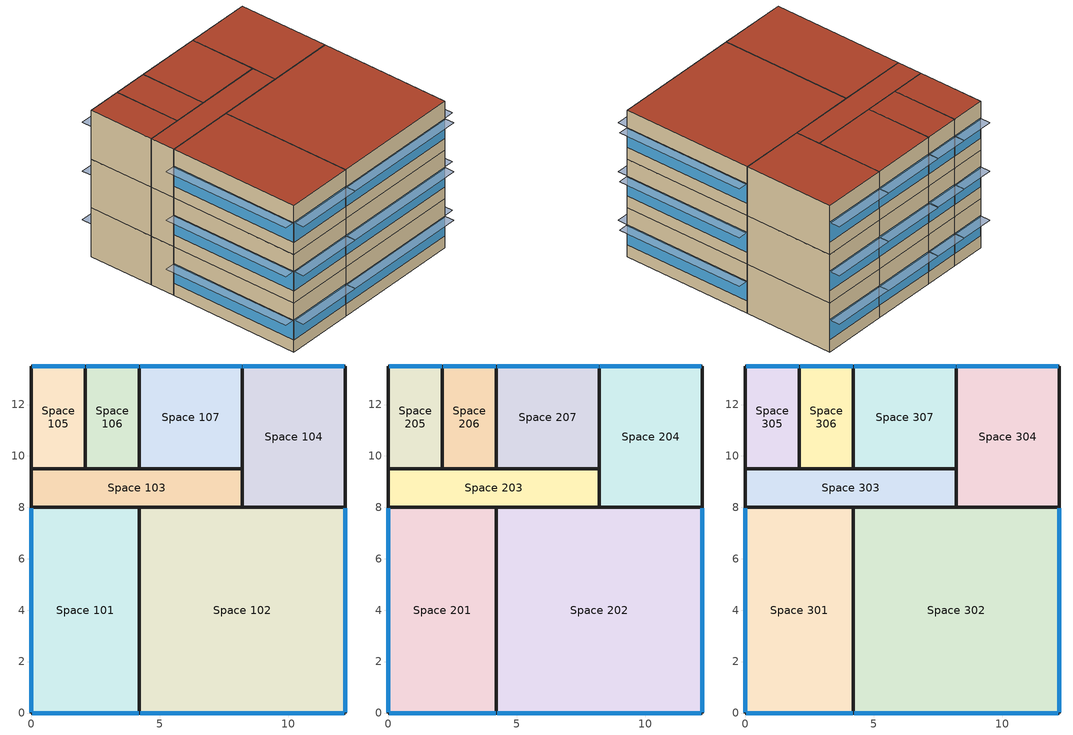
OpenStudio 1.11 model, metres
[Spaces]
Space 101
 floor ground: 4.2,8 4.2,0 0,0 0,8 z0
 wall outside: 4.2,0 4.2,8 0,8 0,0 4.2,0 z0:3.05
 window: 0.03,0 4.17,0 / 0,7.97 0,0.03 z0.76:1.99
 roof outside: 4.2,0 4.2,8 0,8 0,0 z3.05
Space 102
 floor ground: 12.2,8 12.2,0 4.2,0 4.2,8 z0
 wall outside: 12.2,8 8.2,8 4.2,8 4.2,0 12.2,0 12.2,8 z0:3.05
 window: 4.23,0 12.17,0 / 12.2,0.03 12.2,7.97 z0.76:1.99
 roof outside: 12.2,0 12.2,8 4.2,8 4.2,0 z3.05
Space 103
 floor ground: 8.2,9.5 8.2,8 0,8 0,9.5 z0
 wall outside: 8.2,9.5 4.2,9.5 2.1,9.5 0,9.5 0,8 4.2,8 8.2,8 8.2,9.5 z0:3.05
 roof outside: 8.2,8 8.2,9.5 0,9.5 0,8 z3.05
Space 104
 floor ground: 12.2,13.5 12.2,8 8.2,8 8.2,13.5 z0
 wall outside: 8.2,9.5 8.2,8 12.2,8 12.2,13.5 8.2,13.5 8.2,9.5 z0:3.05
 window: 12.17,13.5 8.23,13.5 z0.76:1.99
 roof outside: 12.2,8 12.2,13.5 8.2,13.5 8.2,8 z3.05
Space 105
 floor ground: 2.1,13.5 2.1,9.5 0,9.5 0,13.5 z0
 wall outside: 2.1,13.5 0,13.5 0,9.5 2.1,9.5 2.1,13.5 z0:3.05
 window: 2.07,13.5 0.03,13.5 z0.76:2.01
 roof outside: 2.1,9.5 2.1,13.5 0,13.5 0,9.5 z3.05
Space 106
 floor ground: 4.2,13.5 4.2,9.5 2.1,9.5 2.1,13.5 z0
 wall outside: 2.1,9.5 4.2,9.5 4.2,13.5 2.1,13.5 2.1,9.5 z0:3.05
 window: 4.17,13.5 2.13,13.5 z0.76:2.01
 roof outside: 4.2,9.5 4.2,13.5 2.1,13.5 2.1,9.5 z3.05
Space 107
 floor ground: 8.2,13.5 8.2,9.5 4.2,9.5 4.2,13.5 z0
 wall outside: 8.2,13.5 4.2,13.5 4.2,9.5 8.2,9.5 8.2,13.5 z0:3.05
 window: 8.17,13.5 4.23,13.5 z0.76:1.99
 roof outside: 8.2,9.5 8.2,13.5 4.2,13.5 4.2,9.5 z3.05
Space 201
 floor ground: 4.2,8 4.2,0 0,0 0,8 z3.05
 wall outside: 4.2,0 4.2,8 0,8 0,0 4.2,0 z3.05:6.1
 window: 0.03,0 4.17,0 z3.81:5.04; 0,7.97 0,0.03 z3.81:5.03
 roof outside: 4.2,0 4.2,8 0,8 0,0 z6.1
Space 202
 floor ground: 12.2,8 12.2,0 4.2,0 4.2,8 z3.05
 wall outside: 12.2,8 8.2,8 4.2,8 4.2,0 12.2,0 12.2,8 z3.05:6.1
 window: 4.23,0 12.17,0 / 12.2,0.03 12.2,7.97 z3.81:5.03
 roof outside: 12.2,0 12.2,8 4.2,8 4.2,0 z6.1
Space 203
 floor ground: 8.2,9.5 8.2,8 0,8 0,9.5 z3.05
 wall outside: 8.2,9.5 4.2,9.5 2.1,9.5 0,9.5 0,8 4.2,8 8.2,8 8.2,9.5 z3.05:6.1
 roof outside: 8.2,8 8.2,9.5 0,9.5 0,8 z6.1
Space 204
 floor ground: 12.2,13.5 12.2,8 8.2,8 8.2,13.5 z3.05
 wall outside: 8.2,9.5 8.2,8 12.2,8 12.2,13.5 8.2,13.5 8.2,9.5 z3.05:6.1
 window: 12.17,13.5 8.23,13.5 z3.81:5.04
 roof outside: 12.2,8 12.2,13.5 8.2,13.5 8.2,8 z6.1
Space 205
 floor ground: 2.1,13.5 2.1,9.5 0,9.5 0,13.5 z3.05
 wall outside: 2.1,13.5 0,13.5 0,9.5 2.1,9.5 2.1,13.5 z3.05:6.1
 window: 2.07,13.5 0.03,13.5 z3.81:5.06
 roof outside: 2.1,9.5 2.1,13.5 0,13.5 0,9.5 z6.1
Space 206
 floor ground: 4.2,13.5 4.2,9.5 2.1,9.5 2.1,13.5 z3.05
 wall outside: 2.1,9.5 4.2,9.5 4.2,13.5 2.1,13.5 2.1,9.5 z3.05:6.1
 window: 4.17,13.5 2.13,13.5 z3.81:5.06
 roof outside: 4.2,9.5 4.2,13.5 2.1,13.5 2.1,9.5 z6.1
Space 207
 floor ground: 8.2,13.5 8.2,9.5 4.2,9.5 4.2,13.5 z3.05
 wall outside: 8.2,13.5 4.2,13.5 4.2,9.5 8.2,9.5 8.2,13.5 z3.05:6.1
 window: 8.17,13.5 4.23,13.5 z3.81:5.04
 roof outside: 8.2,9.5 8.2,13.5 4.2,13.5 4.2,9.5 z6.1
Space 301
 floor ground: 4.2,8 4.2,0 0,0 0,8 z6.1
 wall outside: 4.2,0 4.2,8 0,8 0,0 4.2,0 z6.1:9.14
 window: 0.03,0 4.17,0 z6.86:8.09; 0,7.97 0,0.03 z6.86:8.08
 roof outside: 4.2,0 4.2,8 0,8 0,0 z9.14
Space 302
 floor ground: 12.2,8 12.2,0 4.2,0 4.2,8 z6.1
 wall outside: 12.2,8 8.2,8 4.2,8 4.2,0 12.2,0 12.2,8 z6.1:9.14
 window: 12.2,0.03 12.2,7.97 / 4.23,0 12.17,0 z6.86:8.08
 roof outside: 12.2,0 12.2,8 4.2,8 4.2,0 z9.14
Space 303
 floor ground: 8.2,9.5 8.2,8 0,8 0,9.5 z6.1
 wall outside: 8.2,9.5 4.2,9.5 2.1,9.5 0,9.5 0,8 4.2,8 8.2,8 8.2,9.5 z6.1:9.14
 roof outside: 8.2,8 8.2,9.5 0,9.5 0,8 z9.14
Space 304
 floor ground: 12.2,13.5 12.2,8 8.2,8 8.2,13.5 z6.1
 wall outside: 8.2,9.5 8.2,8 12.2,8 12.2,13.5 8.2,13.5 8.2,9.5 z6.1:9.14
 window: 12.17,13.5 8.23,13.5 z6.86:8.09
 roof outside: 12.2,8 12.2,13.5 8.2,13.5 8.2,8 z9.14
Space 305
 floor ground: 2.1,13.5 2.1,9.5 0,9.5 0,13.5 z6.1
 wall outside: 2.1,13.5 0,13.5 0,9.5 2.1,9.5 2.1,13.5 z6.1:9.14
 window: 2.07,13.5 0.03,13.5 z6.86:8.11
 roof outside: 2.1,9.5 2.1,13.5 0,13.5 0,9.5 z9.14
Space 306
 floor ground: 4.2,13.5 4.2,9.5 2.1,9.5 2.1,13.5 z6.1
 wall outside: 2.1,9.5 4.2,9.5 4.2,13.5 2.1,13.5 2.1,9.5 z6.1:9.14
 window: 4.17,13.5 2.13,13.5 z6.86:8.11
 roof outside: 4.2,9.5 4.2,13.5 2.1,13.5 2.1,9.5 z9.14
Space 307
 floor ground: 8.2,13.5 8.2,9.5 4.2,9.5 4.2,13.5 z6.1
 wall outside: 8.2,13.5 4.2,13.5 4.2,9.5 8.2,9.5 8.2,13.5 z6.1:9.14
 window: 8.17,13.5 4.23,13.5 z6.86:8.09
 roof outside: 8.2,9.5 8.2,13.5 4.2,13.5 4.2,9.5 z9.14
shading: 2.07,13.5 2.07,14.12 0.03,14.12 0.03,13.5 z8.11; 12.17,-0.61 12.17,0 4.23,0 4.23,-0.61 z5.03; 4.17,13.5 4.17,14.12 2.13,14.12 2.13,13.5 z5.06; 4.17,-0.62 4.17,0 0.03,0 0.03,-0.62 z8.09; 8.17,13.5 8.17,14.12 4.23,14.12 4.23,13.5 z8.09; 2.07,13.5 2.07,14.12 0.03,14.12 0.03,13.5 z2.01; 12.17,13.5 12.17,14.12 8.23,14.12 8.23,13.5 z5.04; 0,0.03 0,7.97 -0.61,7.97 -0.61,0.03 z8.08; 12.81,0.03 12.81,7.97 12.2,7.97 12.2,0.03 z8.08; 12.17,13.5 12.17,14.12 8.23,14.12 8.23,13.5 z1.99; 12.81,0.03 12.81,7.97 12.2,7.97 12.2,0.03 z5.03; 2.07,13.5 2.07,14.12 0.03,14.12 0.03,13.5 z5.06; 4.17,-0.62 4.17,0 0.03,0 0.03,-0.62 z1.99; 0,0.03 0,7.97 -0.61,7.97 -0.61,0.03 z1.99; 4.17,13.5 4.17,14.12 2.13,14.12 2.13,13.5 z8.11; 4.17,-0.62 4.17,0 0.03,0 0.03,-0.62 z5.04; 12.17,-0.61 12.17,0 4.23,0 4.23,-0.61 z8.08; 12.81,0.03 12.81,7.97 12.2,7.97 12.2,0.03 z1.99; 0,0.03 0,7.97 -0.61,7.97 -0.61,0.03 z5.03; 12.17,-0.61 12.17,0 4.23,0 4.23,-0.61 z1.99; 8.17,13.5 8.17,14.12 4.23,14.12 4.23,13.5 z5.04; 8.17,13.5 8.17,14.12 4.23,14.12 4.23,13.5 z1.99; 4.17,13.5 4.17,14.12 2.13,14.12 2.13,13.5 z2.01; 12.17,13.5 12.17,14.12 8.23,14.12 8.23,13.5 z8.09
[Building]
Building 1: Space Type=189.1-2009 - Office - OpenOffice - CZ4-8; Default Construction Set=189.1-2009 - CZ5 - Office
[Site]
MILAN: Latitude {deg}=45.62; Longitude {deg}=8.73; Time Zone {hr}=1; Elevation {m}=211
[ClimateZones]
Climate Zone Institution Name 1=ASHRAE; Climate Zone Document Name 1=ANSI/ASHRAE Standard 169; Climate Zone Document Year 1=2006; Climate Zone Institution Name 2=CEC; Climate Zone Document Name 2=California Climate Zone Descriptions; Climate Zone Document Year 2=1995
[SizingPeriod:DesignDay] Sky Clearness=0; Rain Indicator=0; Snow Indicator=0; Day of Month=21; Daylight Saving Time Indicator=0; Dry-Bulb Temperature Range Modifier Type=DefaultMultipliers
Name | Maximum Dry-Bulb Temperature {C} | Daily Dry-Bulb Temperature Range {deltaC} | Humidity Indicating Conditions at Maximum Dry-Bulb | Barometric Pressure {Pa} | Wind Speed {m/s} | Wind Direction {deg} | Month | Day Type | Humidity Indicating Type | Solar Model Indicator | ASHRAE Taub | ASHRAE Taud
Beijing Ann Htg 99.6% Condns DB | -10.8 | 0 | -10.8 | 100950 | 2.2 | 340 | 1 | WinterDesignDay | Wetbulb | ASHRAEClearSky
Beijing Ann Clg .4% Condns DP=>MDB | 28.9 | 8.9 | 26.1 | 100950 | 3.4 | 180 | 7 | SummerDesignDay | Dewpoint | ASHRAETau | 0.747 | 1.448
Beijing Ann Hum_n 99.6% Condns DP=>MCDB | -4 | 0 | -30.1 | 100950 | 2.2 | 340 | 1 | WinterDesignDay | Dewpoint | ASHRAEClearSky
Beijing Ann Clg .4% Condns Enth=>MDB | 30.1 | 8.9 | 86200 | 100950 | 3.4 | 180 | 7 | SummerDesignDay | Enthalpy | ASHRAETau | 0.747 | 1.448
Beijing Ann Htg Wind 99.6% Condns WS=>MCDB | -1.6 | 0 | -1.6 | 100950 | 12 | 340 | 1 | WinterDesignDay | Wetbulb | ASHRAEClearSky
Beijing Ann Clg .4% Condns WB=>MDB | 30.5 | 8.9 | 27 | 100950 | 3.4 | 180 | 7 | SummerDesignDay | Wetbulb | ASHRAETau | 0.747 | 1.448
Beijing Ann Clg .4% Condns DB=>MWB | 34.9 | 8.9 | 22.2 | 100950 | 3.4 | 180 | 7 | SummerDesignDay | Wetbulb | ASHRAETau | 0.747 | 1.448
BERLIN Ann Clg .4% Condns WB=>MDB | 26.9 | 9.2 | 20.1 | 100738 | 3.7 | 150 | 7 | SummerDesignDay | Wetbulb | ASHRAETau | 0.484 | 1.888
BERLIN Ann Clg .4% Condns Enth=>MDB | 27 | 9.2 | 57900 | 100738 | 3.7 | 150 | 7 | SummerDesignDay | Enthalpy | ASHRAETau | 0.484 | 1.888
BERLIN Ann Htg Wind 99.6% Condns WS=>MCDB | 6.3 | 0 | 6.3 | 100738 | 12.8 | 100 | 2 | WinterDesignDay | Wetbulb | ASHRAEClearSky
BERLIN Ann Clg .4% Condns DB=>MWB | 30 | 9.2 | 18.9 | 100738 | 3.7 | 150 | 7 | SummerDesignDay | Wetbulb | ASHRAETau | 0.484 | 1.888
BERLIN Ann Clg .4% Condns DP=>MDB | 22.1 | 9.2 | 18 | 100738 | 3.7 | 150 | 7 | SummerDesignDay | Dewpoint | ASHRAETau | 0.484 | 1.888
BERLIN Ann Htg 99.6% Condns DB | -11.8 | 0 | -11.8 | 100738 | 3.3 | 100 | 2 | WinterDesignDay | Wetbulb | ASHRAEClearSky
BERLIN Ann Hum_n 99.6% Condns DP=>MCDB | -10.8 | 0 | -15 | 100738 | 3.3 | 100 | 2 | WinterDesignDay | Dewpoint | ASHRAEClearSky
MILAN Ann Hum_n 99.6% Condns DP=>MCDB | -0.8 | 0 | -14.6 | 98816 | 0.2 | 0 | 1 | WinterDesignDay | Dewpoint | ASHRAEClearSky
MILAN Ann Clg .4% Condns Enth=>MDB | 29.3 | 12 | 74500 | 98816 | 2 | 240 | 7 | SummerDesignDay | Enthalpy | ASHRAETau | 0.488 | 1.889
MILAN Ann Htg Wind 99.6% Condns WS=>MCDB | 7.2 | 0 | 7.2 | 98816 | 9.9 | 0 | 1 | WinterDesignDay | Wetbulb | ASHRAEClearSky
MILAN Ann Htg 99.6% Condns DB | -9.1 | 0 | -9.1 | 98816 | 0.2 | 0 | 1 | WinterDesignDay | Wetbulb | ASHRAEClearSky
MILAN Ann Clg .4% Condns WB=>MDB | 29.5 | 12 | 24.3 | 98816 | 2 | 240 | 7 | SummerDesignDay | Wetbulb | ASHRAETau | 0.488 | 1.889
MILAN Ann Clg .4% Condns DB=>MWB | 31.9 | 12 | 22.4 | 98816 | 2 | 240 | 7 | SummerDesignDay | Wetbulb | ASHRAETau | 0.488 | 1.889
MILAN Ann Clg .4% Condns DP=>MDB | 27.5 | 12 | 22.9 | 98816 | 2 | 240 | 7 | SummerDesignDay | Dewpoint | ASHRAETau | 0.488 | 1.889
[DefaultConstructionSet] Interior Partition Construction=Interior Partition
Name | Default Exterior Surface Constructions | Default Interior Surface Constructions | Default Ground Contact Surface Constructions | Default Exterior SubSurface Constructions | Default Interior SubSurface Constructions
189.1-2009 - CZ1 - Office | Default Surface Constructions 1 | Default Surface Constructions 2 | Default Surface Constructions 3 | Default Sub Surface Constructions 1 | Default Sub Surface Constructions 2
189.1-2009 - CZ5 - Office | Default Surface Constructions 13 | Default Surface Constructions 14 | Default Surface Constructions 15 | Default Sub Surface Constructions 9 | Default Sub Surface Constructions 10
[DefaultSurfaceConstructions]
Name | Floor Construction | Wall Construction | Roof Ceiling Construction
Default Surface Constructions 1 | ExtSlabCarpet 4in ClimateZone 1-8 | my modified 2 | ASHRAE 189.1-2009 ExtRoof IEAD ClimateZone 1
Default Surface Constructions 2; Default Surface Constructions 14 | Interior Floor | Interior Wall | Interior Ceiling
Default Surface Constructions 3; Default Surface Constructions 15 | ExtSlabCarpet 4in ClimateZone 1-8 | ExtSlabCarpet 4in ClimateZone 1-8 | ExtSlabCarpet 4in ClimateZone 1-8
Default Surface Constructions 13 | ExtSlabCarpet 4in ClimateZone 1-8 | ASHRAE 189.1-2009 ExtWall Mass ClimateZone 5 | ASHRAE 189.1-2009 ExtRoof IEAD ClimateZone 2-5
[Construction]
ExtSlabCarpet 4in ClimateZone 1-8: MAT-CC05 4 HW CONCRETE, CP02 CARPET PAD
ASHRAE 189.1-2009 ExtRoof IEAD ClimateZone 1: Roof Membrane, Roof Insulation [18], Metal Decking
Interior Floor: F16 Acoustic tile, F05 Ceiling air space resistance, M11 100mm lightweight concrete
Interior Wall: G01a 19mm gypsum board, F04 Wall air space resistance, G01a 19mm gypsum board
Interior Ceiling: M11 100mm lightweight concrete, F05 Ceiling air space resistance, F16 Acoustic tile
ASHRAE 189.1-2009 ExtWindow ClimateZone 1: Theoretical Glass [167]
Exterior Door: F08 Metal surface, I01 25mm insulation board
Interior Window: Clear 3mm
Interior Door; Interior Partition: G05 25mm wood
ASHRAE 189.1-2009 ExtRoof IEAD ClimateZone 2-5: Roof Membrane, Roof Insulation [21], Metal Decking
ASHRAE 189.1-2009 ExtWindow ClimateZone 4-5: Theoretical Glass [207]
ASHRAE 189.1-2009 ExtWall Mass ClimateZone 5: 1IN Stucco, 8IN Concrete HW, Wall Insulation [40], 1/2IN Gypsum
my modified 2: 1IN Stucco, 8IN Concrete HW, Wall Insulation [35], F04 Wall air space resistance, 1/2IN Gypsum
[Material] Thermal Absorptance=0.9
Name | Roughness | Thickness {m} | Conductivity {W/m-K} | Density {kg/m3} | Specific Heat {J/kg-K} | Solar Absorptance | Visible Absorptance
MAT-CC05 4 HW CONCRETE | Rough | 0.1016 | 1.311 | 2240 | 836.8 | 0.85 | 0.85
1IN Stucco | Smooth | 0.0253 | 0.6918 | 1858 | 837 | 0.92 | 0.92
8IN Concrete HW | MediumRough | 0.2033 | 1.7296 | 2243 | 837 | 0.65 | 0.65
1/2IN Gypsum | Smooth | 0.0127 | 0.16 | 784.9 | 830 | 0.4 | 0.4
Roof Membrane | VeryRough | 0.0095 | 0.16 | 1121.29 | 1460 | 0.7 | 0.7
Roof Insulation [18] | MediumRough | 0.1693 | 0.049 | 265 | 836.8 | 0.7 | 0.7
Metal Decking | MediumSmooth | 0.0015 | 45.006 | 7680 | 418.4 | 0.6 | 0.6
F16 Acoustic tile | MediumSmooth | 0.0191 | 0.06 | 368 | 590 | 0.3 | 0.3
M11 100mm lightweight concrete | MediumRough | 0.1016 | 0.53 | 1280 | 840 | 0.5 | 0.5
G01a 19mm gypsum board | MediumSmooth | 0.019 | 0.16 | 800 | 1090 | 0.4 | 0.4
F08 Metal surface | Smooth | 0.0008 | 45.28 | 7824 | 500 | 0.7 | 0.7
I01 25mm insulation board | MediumRough | 0.0254 | 0.03 | 43 | 1210 | 0.6 | 0.6
G05 25mm wood | MediumSmooth | 0.0254 | 0.15 | 608 | 1630 | 0.5 | 0.5
Wall Insulation [35] | MediumRough | 0.0452 | 0.0432 | 91 | 837 | 0.5 | 0.5
Roof Insulation [21] | MediumRough | 0.2105 | 0.049 | 265 | 836.8 | 0.7 | 0.7
Wall Insulation [40] | MediumRough | 0.0794 | 0.0432 | 91 | 837 | 0.5 | 0.5
[Material:NoMass]
CP02 CARPET PAD: Roughness=Smooth; Thermal Resistance {m2-K/W}=0.1; Thermal Absorptance=0.9; Solar Absorptance=0.8; Visible Absorptance=0.8
[Material:AirGap]
Name | Thermal Resistance {m2-K/W}
F05 Ceiling air space resistance | 0.18
F04 Wall air space resistance | 0.15
[DefaultSubSurfaceConstructions]
Name | Fixed Window Construction | Operable Window Construction | Door Construction | Tubular Daylight Dome Construction | Tubular Daylight Diffuser Construction
Default Sub Surface Constructions 1 | ASHRAE 189.1-2009 ExtWindow ClimateZone 1 | ASHRAE 189.1-2009 ExtWindow ClimateZone 1 | Exterior Door | Interior Window | Interior Window
Default Sub Surface Constructions 2; Default Sub Surface Constructions 10 | Interior Window | Interior Window | Interior Door
Default Sub Surface Constructions 9 | ASHRAE 189.1-2009 ExtWindow ClimateZone 4-5 | ASHRAE 189.1-2009 ExtWindow ClimateZone 4-5 | Exterior Door | Interior Window | Interior Window
[WindowMaterial:Glazing] Optical Data Type=SpectralAverage; Thickness {m}=0.003; Back Side Solar Reflectance at Normal Incidence=0; Back Side Visible Reflectance at Normal Incidence=0; Infrared Transmittance at Normal Incidence=0; Dirt Correction Factor for Solar and Visible Transmittance=1; Solar Diffusing=No
Name | Solar Transmittance at Normal Incidence | Front Side Solar Reflectance at Normal Incidence | Visible Transmittance at Normal Incidence | Front Side Visible Reflectance at Normal Incidence | Front Side Infrared Hemispherical Emissivity | Back Side Infrared Hemispherical Emissivity | Conductivity {W/m-K}
Theoretical Glass [167] | 0.2374 | 0.7126 | 0.2512 | 0.6988 | 0.985 | 0.985 | 2.1073
Clear 3mm | 0.837 | 0.075 | 0.898 | 0.081 | 0.84 | 0.84 | 0.9
Theoretical Glass [207] | 0.3311 | 0.6189 | 0.44 | 0.51 | 0.9 | 0.9 | 0.0133
[SpaceType] Standards Building Type=Office
Name | Default Schedule Set | Design Specification Outdoor Air Object | Standards Space Type
189.1-2009 - Office - BreakRoom - CZ1-3 | 189.1-2009 - Office - BreakRoom - CZ1-3 Schedule Set | 189.1-2009 - Office - BreakRoom - CZ1-3 Ventilation | BreakRoom
189.1-2009 - Office - Conference - CZ1-3 | 189.1-2009 - Office - Conference - CZ1-3 Schedule Set | 189.1-2009 - Office - Conference - CZ1-3 Ventilation | Conference
189.1-2009 - Office - Corridor - CZ1-3 | 189.1-2009 - Office - Corridor - CZ1-3 Schedule Set | 189.1-2009 - Office - Corridor - CZ1-3 Ventilation | Corridor
189.1-2009 - Office - OpenOffice - CZ1-3 | 189.1-2009 - Office - OpenOffice - CZ1-3 Schedule Set | 189.1-2009 - Office - OpenOffice - CZ1-3 Ventilation | OpenOffice
189.1-2009 - Office - Stair - CZ1-3 | 189.1-2009 - Office - Stair - CZ1-3 Schedule Set | 189.1-2009 - Office - Stair - CZ1-3 Ventilation | Stair
189.1-2009 - Office - Storage - CZ1-3 | 189.1-2009 - Office - Storage - CZ1-3 Schedule Set | 189.1-2009 - Office - Storage - CZ1-3 Ventilation | Storage
189.1-2009 - Office - OpenOffice - CZ4-8 | 189.1-2009 - Office - OpenOffice - CZ4-8 Schedule Set | 189.1-2009 - Office - OpenOffice - CZ4-8 Ventilation | OpenOffice
[DefaultScheduleSet] Lighting Schedule=Office Bldg Light; Infiltration Schedule=Office Infil Quarter On
Name | Number of People Schedule | People Activity Level Schedule | Electric Equipment Schedule
189.1-2009 - Office - BreakRoom - CZ1-3 Schedule Set; 189.1-2009 - Office - Conference - CZ1-3 Schedule Set | Office Misc Occ | Office Activity | Office Bldg Equip
189.1-2009 - Office - Corridor - CZ1-3 Schedule Set; 189.1-2009 - Office - OpenOffice - CZ1-3 Schedule Set; 189.1-2009 - Office - OpenOffice - CZ4-8 Schedule Set | Office Work Occ | Office Activity | Office Bldg Equip
189.1-2009 - Office - Stair - CZ1-3 Schedule Set; 189.1-2009 - Office - Storage - CZ1-3 Schedule Set
[Lights:Definition] Design Level Calculation Method=Watts/Area
Name | Watts per Space Floor Area {W/m2}
189.1-2009 - Office - BreakRoom - CZ1-3 Lights Definition | 11.625
189.1-2009 - Office - Conference - CZ1-3 Lights Definition | 12.5938
189.1-2009 - Office - Corridor - CZ1-3 Lights Definition | 4.84376
189.1-2009 - Office - OpenOffice - CZ1-3 Lights Definition; 189.1-2009 - Office - OpenOffice - CZ4-8 Lights Definition | 10.6563
189.1-2009 - Office - Stair - CZ1-3 Lights Definition | 5.81251
189.1-2009 - Office - Storage - CZ1-3 Lights Definition | 7.75002
[Lights]
Name | Lights Definition | Space or SpaceType
189.1-2009 - Office - BreakRoom - CZ1-3 Lights | 189.1-2009 - Office - BreakRoom - CZ1-3 Lights Definition | 189.1-2009 - Office - BreakRoom - CZ1-3
189.1-2009 - Office - Conference - CZ1-3 Lights | 189.1-2009 - Office - Conference - CZ1-3 Lights Definition | 189.1-2009 - Office - Conference - CZ1-3
189.1-2009 - Office - Corridor - CZ1-3 Lights | 189.1-2009 - Office - Corridor - CZ1-3 Lights Definition | 189.1-2009 - Office - Corridor - CZ1-3
189.1-2009 - Office - OpenOffice - CZ1-3 Lights | 189.1-2009 - Office - OpenOffice - CZ1-3 Lights Definition | 189.1-2009 - Office - OpenOffice - CZ1-3
189.1-2009 - Office - Stair - CZ1-3 Lights | 189.1-2009 - Office - Stair - CZ1-3 Lights Definition | 189.1-2009 - Office - Stair - CZ1-3
189.1-2009 - Office - Storage - CZ1-3 Lights | 189.1-2009 - Office - Storage - CZ1-3 Lights Definition | 189.1-2009 - Office - Storage - CZ1-3
189.1-2009 - Office - OpenOffice - CZ4-8 Lights | 189.1-2009 - Office - OpenOffice - CZ4-8 Lights Definition | 189.1-2009 - Office - OpenOffice - CZ4-8
[DesignSpecification:OutdoorAir] Outdoor Air Method=Sum
Name | Outdoor Air Flow per Person {m3/s-person} | Outdoor Air Flow per Floor Area {m3/s-m2}
189.1-2009 - Office - BreakRoom - CZ1-3 Ventilation | 0.00707921
189.1-2009 - Office - Conference - CZ1-3 Ventilation; 189.1-2009 - Office - OpenOffice - CZ1-3 Ventilation; 189.1-2009 - Office - OpenOffice - CZ4-8 Ventilation | 0.00943895
189.1-2009 - Office - Corridor - CZ1-3 Ventilation; 189.1-2009 - Office - Stair - CZ1-3 Ventilation; 189.1-2009 - Office - Storage - CZ1-3 Ventilation |  | 0.000254
[People:Definition] Number of People Calculation Method=People/Area; Fraction Radiant=0.3
Name | People per Space Floor Area {person/m2}
189.1-2009 - Office - BreakRoom - CZ1-3 People Definition; 189.1-2009 - Office - Conference - CZ1-3 People Definition | 0.538196
189.1-2009 - Office - Corridor - CZ1-3 People Definition | 0.0107639
189.1-2009 - Office - OpenOffice - CZ1-3 People Definition; 189.1-2009 - Office - OpenOffice - CZ4-8 People Definition | 0.0565105
[People]
Name | People Definition | Space or SpaceType
189.1-2009 - Office - BreakRoom - CZ1-3 People | 189.1-2009 - Office - BreakRoom - CZ1-3 People Definition | 189.1-2009 - Office - BreakRoom - CZ1-3
189.1-2009 - Office - Conference - CZ1-3 People | 189.1-2009 - Office - Conference - CZ1-3 People Definition | 189.1-2009 - Office - Conference - CZ1-3
189.1-2009 - Office - Corridor - CZ1-3 People | 189.1-2009 - Office - Corridor - CZ1-3 People Definition | 189.1-2009 - Office - Corridor - CZ1-3
189.1-2009 - Office - OpenOffice - CZ1-3 People | 189.1-2009 - Office - OpenOffice - CZ1-3 People Definition | 189.1-2009 - Office - OpenOffice - CZ1-3
189.1-2009 - Office - OpenOffice - CZ4-8 People | 189.1-2009 - Office - OpenOffice - CZ4-8 People Definition | 189.1-2009 - Office - OpenOffice - CZ4-8
[SpaceInfiltration:DesignFlowRate] Design Flow Rate Calculation Method=Flow/ExteriorArea
Name | Space or SpaceType | Flow per Exterior Surface Area {m3/s-m2}
189.1-2009 - Office - BreakRoom - CZ1-3 Infiltration | 189.1-2009 - Office - BreakRoom - CZ1-3 | 0.00030226
189.1-2009 - Office - Conference - CZ1-3 Infiltration | 189.1-2009 - Office - Conference - CZ1-3 | 0.00030226
189.1-2009 - Office - Corridor - CZ1-3 Infiltration | 189.1-2009 - Office - Corridor - CZ1-3 | 0.00030226
189.1-2009 - Office - OpenOffice - CZ1-3 Infiltration | 189.1-2009 - Office - OpenOffice - CZ1-3 | 0.00030226
189.1-2009 - Office - Stair - CZ1-3 Infiltration | 189.1-2009 - Office - Stair - CZ1-3 | 0.00030226
189.1-2009 - Office - Storage - CZ1-3 Infiltration | 189.1-2009 - Office - Storage - CZ1-3 | 0.00030226
189.1-2009 - Office - OpenOffice - CZ4-8 Infiltration | 189.1-2009 - Office - OpenOffice - CZ4-8 | 0.000226568
[ElectricEquipment:Definition] Design Level Calculation Method=Watts/Area
Name | Watts per Space Floor Area {W/m2}
189.1-2009 - Office - BreakRoom - CZ1-3 Electric Equipment Definition | 48.007
189.1-2009 - Office - Conference - CZ1-3 Electric Equipment Definition | 3.98265
189.1-2009 - Office - Corridor - CZ1-3 Electric Equipment Definition | 1.72223
189.1-2009 - Office - OpenOffice - CZ1-3 Electric Equipment Definition; 189.1-2009 - Office - OpenOffice - CZ4-8 Electric Equipment Definition | 7.64238
[ElectricEquipment]
Name | Electric Equipment Definition | Space or SpaceType
189.1-2009 - Office - BreakRoom - CZ1-3 Electric Equipment | 189.1-2009 - Office - BreakRoom - CZ1-3 Electric Equipment Definition | 189.1-2009 - Office - BreakRoom - CZ1-3
189.1-2009 - Office - Conference - CZ1-3 Electric Equipment | 189.1-2009 - Office - Conference - CZ1-3 Electric Equipment Definition | 189.1-2009 - Office - Conference - CZ1-3
189.1-2009 - Office - Corridor - CZ1-3 Electric Equipment | 189.1-2009 - Office - Corridor - CZ1-3 Electric Equipment Definition | 189.1-2009 - Office - Corridor - CZ1-3
189.1-2009 - Office - OpenOffice - CZ1-3 Electric Equipment | 189.1-2009 - Office - OpenOffice - CZ1-3 Electric Equipment Definition | 189.1-2009 - Office - OpenOffice - CZ1-3
189.1-2009 - Office - OpenOffice - CZ4-8 Electric Equipment | 189.1-2009 - Office - OpenOffice - CZ4-8 Electric Equipment Definition | 189.1-2009 - Office - OpenOffice - CZ4-8
[ThermostatSetpoint:DualSetpoint] Heating Setpoint Temperature Schedule=Medium Office HtgSetp; Cooling Setpoint Temperature Schedule=Medium Office ClgSetp
Thermal Zone 1 Thermostat; Thermal Zone 2 Thermostat; Thermal Zone 3 Thermostat; Thermal Zone 4 Thermostat 1; Thermal Zone 5 Thermostat 1; Thermal Zone 6 Thermostat 1; Thermal Zone 7 Thermostat; Thermal Zone 8 Thermostat; Thermal Zone 9 Thermostat; Thermal Zone 10 Thermostat; Thermal Zone 11 Thermostat; Thermal Zone 12 Thermostat; Thermal Zone 13 Thermostat; Thermal Zone 14 Thermostat; Thermal Zone 15 Thermostat; Thermal Zone 16 Thermostat; Thermal Zone 17 Thermostat; Thermal Zone 18 Thermostat
[BuildingStory] Nominal Floor to Floor Height {m}=3.048
Name | Nominal Z Coordinate {m}
Building Story 1 | 0
Building Story 2 | 3.048
Building Story 3 | 6.096
[Space] Default Construction Set=189.1-2009 - CZ1 - Office
Name | Space Type | Building Story | Thermal Zone
Space 101; Space 104 | 189.1-2009 - Office - OpenOffice - CZ1-3 | Building Story 1 | Thermal Zone 4
Space 102 | 189.1-2009 - Office - Conference - CZ1-3 | Building Story 1 | Thermal Zone 1
Space 103 | 189.1-2009 - Office - Corridor - CZ1-3 | Building Story 1 | Thermal Zone 16
Space 105 | 189.1-2009 - Office - Stair - CZ1-3 | Building Story 1 | Thermal Zone 13
Space 106 | 189.1-2009 - Office - Storage - CZ1-3 | Building Story 1 | Thermal Zone 10
Space 107 | 189.1-2009 - Office - BreakRoom - CZ1-3 | Building Story 1 | Thermal Zone 7
Space 201; Space 204 | 189.1-2009 - Office - OpenOffice - CZ1-3 | Building Story 2 | Thermal Zone 5
Space 202 | 189.1-2009 - Office - Conference - CZ1-3 | Building Story 2 | Thermal Zone 2
Space 203 | 189.1-2009 - Office - Corridor - CZ1-3 | Building Story 2 | Thermal Zone 17
Space 205 | 189.1-2009 - Office - Stair - CZ1-3 | Building Story 2 | Thermal Zone 14
Space 206 | 189.1-2009 - Office - Storage - CZ1-3 | Building Story 2 | Thermal Zone 11
Space 207 | 189.1-2009 - Office - BreakRoom - CZ1-3 | Building Story 2 | Thermal Zone 8
Space 301; Space 304 | 189.1-2009 - Office - OpenOffice - CZ1-3 | Building Story 3 | Thermal Zone 6
Space 302 | 189.1-2009 - Office - Conference - CZ1-3 | Building Story 3 | Thermal Zone 3
Space 303 | 189.1-2009 - Office - Corridor - CZ1-3 | Building Story 3 | Thermal Zone 18
Space 305 | 189.1-2009 - Office - Stair - CZ1-3 | Building Story 3 | Thermal Zone 15
Space 306 | 189.1-2009 - Office - Storage - CZ1-3 | Building Story 3 | Thermal Zone 12
Space 307 | 189.1-2009 - Office - BreakRoom - CZ1-3 | Building Story 3 | Thermal Zone 9
[ThermalZone] Use Ideal Air Loads=Yes
Name | Thermostat
Thermal Zone 1 | Thermal Zone 1 Thermostat
Thermal Zone 2 | Thermal Zone 2 Thermostat
Thermal Zone 3 | Thermal Zone 3 Thermostat
Thermal Zone 4 | Thermal Zone 4 Thermostat 1
Thermal Zone 5 | Thermal Zone 5 Thermostat 1
Thermal Zone 6 | Thermal Zone 6 Thermostat 1
Thermal Zone 7 | Thermal Zone 7 Thermostat
Thermal Zone 8 | Thermal Zone 8 Thermostat
Thermal Zone 9 | Thermal Zone 9 Thermostat
Thermal Zone 10 | Thermal Zone 10 Thermostat
Thermal Zone 11 | Thermal Zone 11 Thermostat
Thermal Zone 12 | Thermal Zone 12 Thermostat
Thermal Zone 13 | Thermal Zone 13 Thermostat
Thermal Zone 14 | Thermal Zone 14 Thermostat
Thermal Zone 15 | Thermal Zone 15 Thermostat
Thermal Zone 16 | Thermal Zone 16 Thermostat
Thermal Zone 17 | Thermal Zone 17 Thermostat
Thermal Zone 18 | Thermal Zone 18 Thermostat
[Sizing:Zone] Zone Cooling Design Supply Air Temperature Input Method=SupplyAirTemperature; Zone Cooling Design Supply Air Temperature {C}=14; Zone Cooling Design Supply Air Temperature Difference {deltaC}=11.11; Zone Heating Design Supply Air Temperature Input Method=SupplyAirTemperature; Zone Heating Design Supply Air Temperature {C}=40; Zone Heating Design Supply Air Temperature Difference {deltaC}=11.11; Zone Cooling Design Supply Air Humidity Ratio {kg-H2O/kg-air}=0.0085; Zone Heating Design Supply Air Humidity Ratio {kg-H2O/kg-air}=0.008; Cooling Design Air Flow Method=DesignDay; Heating Design Air Flow Method=DesignDay; Account for Dedicated Outdoor Air System=No; Dedicated Outdoor Air System Control Strategy=NeutralSupplyAir; Dedicated Outdoor Air Low Setpoint Temperature for Design {C}=autosize; Dedicated Outdoor Air High Setpoint Temperature for Design {C}=autosize
Thermal Zone 1; Thermal Zone 2; Thermal Zone 3; Thermal Zone 4; Thermal Zone 5; Thermal Zone 6; Thermal Zone 7; Thermal Zone 8; Thermal Zone 9; Thermal Zone 10; Thermal Zone 11; Thermal Zone 12; Thermal Zone 13; Thermal Zone 14; Thermal Zone 15; Thermal Zone 16; Thermal Zone 17; Thermal Zone 18
[Schedule:Ruleset]
Name | Default Day Schedule | Summer Design Day Schedule | Winter Design Day Schedule
Office Bldg Light | Office Bldg Light Default Schedule | Office Bldg Light Summer Design Day | Office Bldg Light Winter Design Day
Office Misc Occ | Office Bldg Occ Default Schedule 1 | Office Bldg Occ Summer Design Day 1 | Office Bldg Occ Winter Design Day 1
Office Activity | Office Activity Default Schedule | Office Activity Summer Design Day | Office Activity Winter Design Day
Office Infil Quarter On | Office Infil Quarter On Default Schedule | Office Infil Quarter On Summer Design Day | Office Infil Quarter On Winter Design Day
Office Bldg Equip | Office Bldg Equip Default Schedule | Office Bldg Equip Summer Design Day | Office Bldg Equip Winter Design Day
Medium Office HtgSetp | Medium Office HtgSetp Default Schedule | Medium Office HtgSetp Summer Design Day | Medium Office HtgSetp Winter Design Day
Medium Office ClgSetp | Medium Office ClgSetp Default Schedule | Medium Office ClgSetp Summer Design Day | Medium Office ClgSetp Winter Design Day
Office Work Occ | Office Bldg Occ Default Schedule | Office Bldg Occ Summer Design Day | Office Bldg Occ Winter Design Day
[Schedule:Day]
Office Bldg Light Default Schedule: 5, 0, 0.05, 7, 0, 0.1, 8, 0, 0.3, 17, 0, 0.9, 18, 0, 0.7, 20, 0, 0.5, 22, 0, 0.3, 23, 0, 0.1, 24, 0, 0.05
Office Bldg Light Summer Design Day; Office Infil Quarter On Rule 1 Day Schedule; Office Bldg Equip Summer Design Day: 24, 0, 1
Office Bldg Light Winter Design Day; Office Bldg Occ Winter Design Day 1; Office Bldg Occ Rule 1 Day Schedule 1; Office Bldg Equip Winter Design Day; Office Bldg Occ Winter Design Day; Office Bldg Occ Rule 1 Day Schedule: 24, 0, 0
Office Bldg Light Rule 1 Day Schedule: 24, 0, 0.05
Office Bldg Light Rule 2 Day Schedule: 6, 0, 0.05, 8, 0, 0.1, 14, 0, 0.5, 17, 0, 0.15, 24, 0, 0.05
Office Bldg Occ Default Schedule 1: 6, 0, 0, 7, 0, 0.1, 8, 0, 0.2, 20, 0, 0.4, 22, 0, 0.1, 24, 0, 0.05
Office Bldg Occ Summer Design Day 1; Office Bldg Occ Summer Design Day: 6, 0, 0, 22, 0, 1, 24, 0, 0.05
Office Bldg Occ Rule 2 Day Schedule 1: 6, 0, 0, 8, 0, 0.1, 14, 0, 0.25, 17, 0, 0.1, 24, 0, 0
Office Activity Default Schedule; Office Activity Summer Design Day; Office Activity Winter Design Day: 24, 0, 132
Office Infil Quarter On Default Schedule; Office Infil Quarter On Summer Design Day: 6, 0, 1, 22, 0, 0.25, 24, 0, 1
Office Infil Quarter On Winter Design Day; Office Infil Quarter On Rule 2 Day Schedule: 6, 0, 1, 18, 0, 0.25, 24, 0, 1
Office Bldg Equip Default Schedule: 8, 0, 0.4, 12, 0, 0.9, 13, 0, 0.8, 17, 0, 0.9, 18, 0, 0.8, 20, 0, 0.6, 22, 0, 0.5, 24, 0, 0.4
Office Bldg Equip Rule 1 Day Schedule: 24, 0, 0.3
Office Bldg Equip Rule 2 Day Schedule: 6, 0, 0.3, 8, 0, 0.4, 14, 0, 0.5, 17, 0, 0.35, 24, 0, 0.3
Medium Office HtgSetp Default Schedule: 6, 0, 15.6, 22, 0, 21, 24, 0, 15.6
Medium Office HtgSetp Summer Design Day; Medium Office HtgSetp Rule 1 Day Schedule: 24, 0, 15.6
Medium Office HtgSetp Winter Design Day: 24, 0, 21
Medium Office HtgSetp Rule 2 Day Schedule: 6, 0, 15.6, 18, 0, 21, 24, 0, 15.6
Medium Office ClgSetp Default Schedule; Medium Office ClgSetp Summer Design Day: 6, 0, 26.7, 22, 0, 24, 24, 0, 26.7
Medium Office ClgSetp Winter Design Day; Medium Office ClgSetp Rule 1 Day Schedule: 24, 0, 26.7
Medium Office ClgSetp Rule 2 Day Schedule: 6, 0, 26.7, 18, 0, 24, 24, 0, 26.7
Office Bldg Occ Default Schedule: 6, 0, 0, 7, 0, 0.1, 8, 0, 0.2, 12, 0, 0.85, 13, 0, 0.5, 17, 0, 0.85, 18, 0, 0.7, 20, 0, 0.4, 22, 0, 0.1, 24, 0, 0.05
Office Bldg Occ Rule 2 Day Schedule: 6, 0, 0, 8, 0, 0.1, 14, 0, 0.4, 17, 0, 0.1, 24, 0, 0
[Schedule:Rule] Apply Monday=No; Apply Tuesday=No; Apply Wednesday=No; Apply Thursday=No; Apply Friday=No; Date Specification Type=DateRange; Start Month=1; Start Day=1; End Month=12; End Day=31
Name | Schedule Ruleset | Rule Order | Day Schedule | Apply Sunday | Apply Saturday
Office Bldg Light Rule 1 | Office Bldg Light | 0 | Office Bldg Light Rule 1 Day Schedule | Yes | No
Office Bldg Light Rule 2 | Office Bldg Light | 1 | Office Bldg Light Rule 2 Day Schedule | No | Yes
Office Misc Occ Rule 1 | Office Misc Occ | 0 | Office Bldg Occ Rule 1 Day Schedule 1 | Yes | No
Office Misc Occ Rule 2 | Office Misc Occ | 1 | Office Bldg Occ Rule 2 Day Schedule 1 | No | Yes
Office Infil Quarter On Rule 1 | Office Infil Quarter On | 0 | Office Infil Quarter On Rule 1 Day Schedule | Yes | No
Office Infil Quarter On Rule 2 | Office Infil Quarter On | 1 | Office Infil Quarter On Rule 2 Day Schedule | No | Yes
Office Bldg Equip Rule 1 | Office Bldg Equip | 0 | Office Bldg Equip Rule 1 Day Schedule | Yes | No
Office Bldg Equip Rule 2 | Office Bldg Equip | 1 | Office Bldg Equip Rule 2 Day Schedule | No | Yes
Medium Office HtgSetp Rule 1 | Medium Office HtgSetp | 0 | Medium Office HtgSetp Rule 1 Day Schedule | Yes | No
Medium Office HtgSetp Rule 2 | Medium Office HtgSetp | 1 | Medium Office HtgSetp Rule 2 Day Schedule | No | Yes
Medium Office ClgSetp Rule 1 | Medium Office ClgSetp | 0 | Medium Office ClgSetp Rule 1 Day Schedule | Yes | No
Medium Office ClgSetp Rule 2 | Medium Office ClgSetp | 1 | Medium Office ClgSetp Rule 2 Day Schedule | No | Yes
Office Work Occ Rule 1 | Office Work Occ | 0 | Office Bldg Occ Rule 1 Day Schedule | Yes | No
Office Work Occ Rule 2 | Office Work Occ | 1 | Office Bldg Occ Rule 2 Day Schedule | No | Yes
